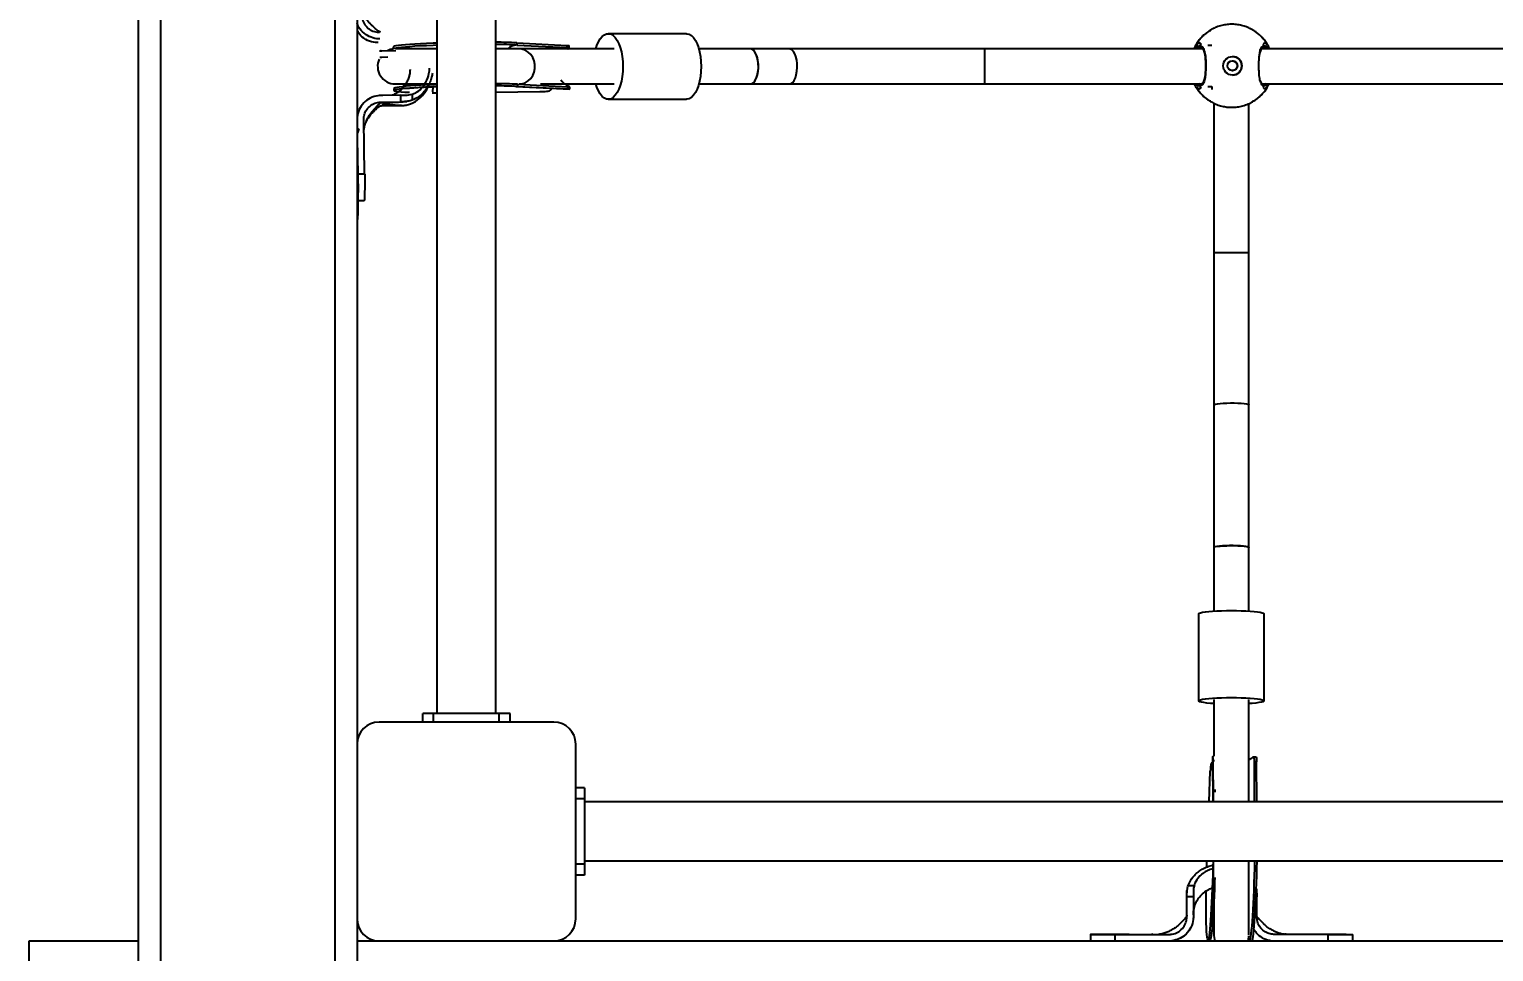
# Model space of a CAD drawing. Header units: millimetres. Extents: x -3365 to 2979, y -3775 to 2808.
# Drawn here: x -1121 to -451, y -1147 to -725 of the extents above; entities that cross this region are included whole.
import ezdxf

# ---------------------------------------------------------------- set-up
doc = ezdxf.new("R2010")
doc.units = ezdxf.units.MM
for name, color, linetype in [('DIKOM_ОБЪЕКТ', 7, 'Continuous'), ('DIKOM_РАЗМЕР_ЗОНА', 7, 'Continuous'), ('DIKOM_РАЗМЕР_ОБЪЕКТА', 7, 'Continuous')]:
    doc.layers.add(name, color=color, linetype=linetype)
doc.styles.add('style1', font='arial.ttf', dxfattribs={"width": 0.8})
doc.dimstyles.new('1-50', dxfattribs={"dimtxt": 300, "dimasz": 200, "dimexe": 100, "dimexo": 0, "dimgap": 100, "dimtad": 1, "dimdec": 0, "dimtxsty": 'style1', "dimcen": 0, "dimclrd": 7, "dimclre": 7, "dimadec": 1, "dimazin": 2, "dimtfac": 1, "dimtdec": 0, "dimtmove": 0, "dimatfit": 3, "dimfxl": 0, "dimlwd": 25, "dimlwe": 18, "dimarcsym": 0})

# ---------------------------------------------------------------- blocks, each defined once
blk = doc.blocks.new('*D10')
at = {"layer": 'Defpoints', "color": 0, "transparency": 16777216}
for p in [(-921.14, 1308.33), (-1680.72, -1441.67), (325.78, -1441.67)]:
    blk.add_point(p, dxfattribs=at)
at = {"layer": 'DIKOM_РАЗМЕР_ОБЪЕКТА', "color": 7, "lineweight": 18, "transparency": 16777216}
for p, q in [((-921.14, 1308.33), (-1780.72, 1308.33)), ((325.78, -1441.67), (-1780.72, -1441.67))]:
    blk.add_line(p, q, dxfattribs=at)
at = {"layer": 'DIKOM_РАЗМЕР_ОБЪЕКТА', "color": 7, "lineweight": 25, "transparency": 16777216}
blk.add_line((-1680.72, 1108.33), (-1680.72, -1241.67), dxfattribs=at)
at = {"layer": 'DIKOM_РАЗМЕР_ОБЪЕКТА', "color": 7, "transparency": 16777216}
for points in [[(-1714.05, 1108.33), (-1647.38, 1108.33), (-1680.72, 1308.33)], [(-1714.05, -1241.67), (-1647.38, -1241.67), (-1680.72, -1441.67)]]:
    blk.add_solid(points, dxfattribs=at)
at = {"layer": 'DIKOM_РАЗМЕР_ОБЪЕКТА', "color": 0, "transparency": 16777216, "insert": (-1933.89, 16.54), "char_height": 300, "attachment_point": 5, "rotation": 90, "style": 'style1'}
blk.add_mtext('2750', dxfattribs=at)
blk = doc.blocks.new('*D11')
at = {"layer": 'Defpoints', "color": 0, "transparency": 16777216}
for p in [(-2621.14, -852.95), (2978.86, -852.95), (2978.86, -3675.5)]:
    blk.add_point(p, dxfattribs=at)
at = {"layer": 'DIKOM_РАЗМЕР_ЗОНА', "color": 7, "lineweight": 18, "transparency": 16777216}
for p, q in [((-2621.14, -852.95), (-2621.14, -3775.5)), ((2978.86, -852.95), (2978.86, -3775.5))]:
    blk.add_line(p, q, dxfattribs=at)
at = {"layer": 'DIKOM_РАЗМЕР_ЗОНА', "color": 7, "lineweight": 25, "transparency": 16777216}
blk.add_line((-2421.14, -3675.5), (2778.86, -3675.5), dxfattribs=at)
at = {"layer": 'DIKOM_РАЗМЕР_ЗОНА', "color": 7, "transparency": 16777216}
for points in [[(-2421.14, -3642.17), (-2421.14, -3708.83), (-2621.14, -3675.5)], [(2778.86, -3642.17), (2778.86, -3708.83), (2978.86, -3675.5)]]:
    blk.add_solid(points, dxfattribs=at)
at = {"layer": 'DIKOM_РАЗМЕР_ЗОНА', "color": 0, "transparency": 16777216, "insert": (368.05, -3422.33), "char_height": 300, "attachment_point": 5, "style": 'style1'}
blk.add_mtext('5600', dxfattribs=at)
blk = doc.blocks.new('*D12')
at = {"layer": 'Defpoints', "color": 0, "transparency": 16777216}
for p in [(-2915.08, 2808.33), (772.79, 2808.33), (178.86, -2941.67)]:
    blk.add_point(p, dxfattribs=at)
at = {"layer": 'DIKOM_РАЗМЕР_ЗОНА', "color": 7, "lineweight": 18, "transparency": 16777216}
for p, q in [((772.79, 2808.33), (-3015.08, 2808.33)), ((178.86, -2941.67), (-3015.08, -2941.67))]:
    blk.add_line(p, q, dxfattribs=at)
at = {"layer": 'DIKOM_РАЗМЕР_ЗОНА', "color": 7, "lineweight": 25, "transparency": 16777216}
blk.add_line((-2915.08, -2741.67), (-2915.08, 2608.33), dxfattribs=at)
at = {"layer": 'DIKOM_РАЗМЕР_ЗОНА', "color": 7, "transparency": 16777216}
for points in [[(-2948.41, 2608.33), (-2881.74, 2608.33), (-2915.08, 2808.33)], [(-2948.41, -2741.67), (-2881.74, -2741.67), (-2915.08, -2941.67)]]:
    blk.add_solid(points, dxfattribs=at)
at = {"layer": 'DIKOM_РАЗМЕР_ЗОНА', "color": 0, "transparency": 16777216, "insert": (-3168.25, 58.33), "char_height": 300, "attachment_point": 5, "rotation": 90, "style": 'style1'}
blk.add_mtext('5750', dxfattribs=at)

msp = doc.modelspace()

# ---------------------------------------------------------------- linework, layer by layer
at = {"layer": 'DIKOM_ОБЪЕКТ'}
for p, q in [((-1071.14, -1291.67), (-1071.14, 1308.33)), ((-1061.14, 1308.33), (-1061.14, -1291.67)), ((-981.14, -1291.67), (-981.14, 1308.33)), ((-971.14, -31.67), (-971.14, -1051.67)), ((-934.64, -45.67), (-934.64, -1037.67)), ((-907.64, -1037.67), (-907.64, -45.67)), ((-820.46, -726.7), (-856.24, -726.7)), ((-581.25, -725.39), (-580.57, -725.31)), ((-560.8, -725.39), (-560.75, -725.39)), ((-960.85, -734.56), (-959.86, -734.54)), ((-959.86, -734.54), (-953.38, -734.43)), ((-954.66, -732.75), (-954.64, -733.75)), ((-934.64, -733.7), (-953.61, -733.7)), ((-896.94, -733.7), (-907.64, -733.7)), ((-898.09, -730.88), (-898.08, -731.88)), ((-898.09, -730.88), (-875.1, -732.03)), ((-898.08, -731.88), (-875.08, -733.03)), ((-853.5, -733.7), (-896.94, -733.7)), ((-875.08, -733.03), (-875.1, -732.03)), ((-874.18, -733.2), (-874.2, -732.2)), ((-791.14, -733.7), (-814.79, -733.7)), ((-773.37, -733.7), (-791.14, -733.7)), ((-683.93, -733.7), (-773.37, -733.7)), ((-584.16, -733.7), (-683.93, -733.7)), ((-683.93, -749.7), (-683.93, -733.7)), ((-586.44, -732.38), (-585.52, -732.14)), ((-585.25, -732.92), (-585.13, -732.91)), ((-581.93, -731.89), (-580.08, -731.89)), ((-284.16, -733.7), (-557.42, -733.7)), ((-556.56, -732.92), (-556.48, -732.91)), ((-556.17, -732.14), (-555.31, -732.41)), ((-554.99, -731.2), (-554.92, -731.55)), ((-961.4, -739.3), (-961.54, -739.3)), ((-959.8, -737.54), (-960.8, -737.56)), ((-957.12, -737.49), (-959.8, -737.54)), ((-953.77, -749.7), (-934.64, -749.7)), ((-897.74, -749.85), (-897.73, -750.85)), ((-897.74, -749.85), (-874.75, -751)), ((-887.33, -749.7), (-853.5, -749.7)), ((-814.79, -749.7), (-791.14, -749.7)), ((-791.14, -749.7), (-773.37, -749.7)), ((-773.37, -749.7), (-683.93, -749.7)), ((-683.93, -749.7), (-584.7, -749.7)), ((-586.12, -749.56), (-585.32, -749.86)), ((-585.13, -749.87), (-585.31, -749.85)), ((-556.93, -749.7), (-284.7, -749.7)), ((-556.45, -749.83), (-555.38, -749.49)), ((-555.22, -750.29), (-556.17, -750.63)), ((-959.34, -754.98), (-960.34, -755)), ((-951.21, -754.85), (-959.34, -754.98)), ((-954.31, -751.72), (-954.29, -752.72)), ((-951.15, -757.84), (-951.21, -754.85)), ((-946.01, -754.4), (-945.97, -757.11)), ((-936.83, -753.73), (-934.64, -753.74)), ((-907.64, -753.46), (-887.61, -753.22)), ((-898.42, -750.85), (-873.89, -752.08)), ((-897.73, -750.85), (-898.42, -750.85)), ((-897.73, -750.85), (-874.73, -752)), ((-874.73, -752), (-874.75, -751)), ((-873.83, -752.08), (-873.85, -751.07)), ((-856.24, -756.7), (-820.46, -756.7)), ((-585, -754.19), (-584.74, -754.47)), ((-581.93, -750.89), (-580.08, -750.89)), ((-580.08, -750.89), (-580.08, -752.26)), ((-554.92, -751.23), (-554.99, -751.57)), ((-960.31, -759.73), (-960.03, -759.73)), ((-960.29, -758), (-959.29, -757.98)), ((-960.03, -759.73), (-951.89, -759.59)), ((-959.52, -758.82), (-959.51, -758.79)), ((-959.29, -757.98), (-951.15, -757.84)), ((-950.21, -757.8), (-948.36, -757.71)), ((-581.25, -757.39), (-580.57, -757.47)), ((-579.15, -758.53), (-579.15, -826.79)), ((-563.15, -826.79), (-563.15, -758.65)), ((-561.57, -757.47), (-560.75, -757.39)), ((-967.71, -790.8), (-968.14, -766.13)), ((-971.14, -774.69), (-970.7, -799.38)), ((-970.7, -790.85), (-967.71, -790.8)), ((-970.89, -803.02), (-967.89, -802.97)), ((-579.15, -826.79), (-579.15, -896.44)), ((-579.15, -826.79), (-563.15, -826.79)), ((-563.15, -896.44), (-563.15, -826.79)), ((-579.15, -896.44), (-579.15, -961.7)), ((-563.15, -961.7), (-563.15, -896.44)), ((-579.15, -961.7), (-579.15, -990.84)), ((-563.15, -990.84), (-563.15, -961.7)), ((-586.15, -992.1), (-586.15, -1031.91)), ((-556.15, -1031.91), (-556.15, -992.1)), ((-579.15, -1031.3), (-579.15, -1057.18)), ((-563.15, -1078.17), (-563.15, -1031.3)), ((-941.14, -1041.67), (-941.14, -1037.67)), ((-936.14, -1037.67), (-941.14, -1037.67)), ((-936.14, -1041.67), (-936.14, -1037.67)), ((-906.14, -1037.67), (-936.14, -1037.67)), ((-906.14, -1041.67), (-906.14, -1037.67)), ((-901.14, -1037.67), (-906.14, -1037.67)), ((-901.14, -1041.67), (-901.14, -1037.67)), ((-881.14, -1041.67), (-961.14, -1041.67)), ((-971.14, -1051.67), (-971.14, -1131.67)), ((-871.14, -1131.67), (-871.14, -1051.67)), ((-579.62, -1057.9), (-579.53, -1078.17)), ((-579.15, -1057.18), (-579.48, -1057.18)), ((-563.15, -1059.02), (-562.5, -1058.58)), ((-559.99, -1057.7), (-561.03, -1057.67)), ((-581.33, -1078.17), (-580.8, -1064.07)), ((-579.61, -1060.22), (-579.66, -1060.22)), ((-579.52, -1078.17), (-579.6, -1059.34)), ((-578.95, -1059.36), (-579.6, -1059.34)), ((-560.55, -1078.17), (-560.62, -1059.85)), ((-559.63, -1059.88), (-560.62, -1059.85)), ((-559.55, -1078.17), (-559.63, -1059.88)), ((-867.14, -1071.67), (-871.14, -1071.67)), ((-867.14, -1071.67), (-867.14, -1076.67)), ((-867.14, -1076.67), (-871.14, -1076.67)), ((-867.14, -1076.67), (-867.14, -1106.67)), ((124.86, -1078.17), (-867.14, -1078.17)), ((-578.54, -1073.69), (-578.54, -1072.42)), ((-867.14, -1105.17), (124.86, -1105.17)), ((-563.15, -1139.15), (-563.15, -1105.17)), ((-867.14, -1106.67), (-871.14, -1106.67)), ((-867.14, -1111.67), (-871.14, -1111.67)), ((-867.14, -1106.67), (-867.14, -1111.67)), ((-590.9, -1116.38), (-588.18, -1116.38)), ((-588.56, -1121.59), (-591.56, -1121.59)), ((-591.56, -1129.73), (-591.56, -1121.59)), ((-591.47, -1118.96), (-591.5, -1119.66)), ((-588.56, -1121.59), (-588.56, -1129.73)), ((-579.15, -1123.08), (-579.15, -1139.25)), ((-559.56, -1121.59), (-560.09, -1121.59)), ((-559.6, -1120.08), (-559.65, -1119.38)), ((-559.6, -1120.1), (-559.61, -1119.38)), ((-559.56, -1129.73), (-559.56, -1121.59)), ((-971.14, -1131.67), (-971.14, -1291.67)), ((-591.56, -1130.73), (-591.56, -1129.73)), ((-588.56, -1129.73), (-588.56, -1130.73)), ((-559.56, -1130.73), (-559.56, -1129.73)), ((-635.56, -1138.73), (-635.56, -1141.67)), ((-630.29, -1138.73), (-635.55, -1138.73)), ((-627.07, -1138.73), (-628.34, -1138.73)), ((-624.28, -1141.67), (-624.28, -1138.73)), ((-624.28, -1138.73), (-599.56, -1138.73)), ((-592.95, -1139.52), (-592.13, -1138.77)), ((-526.85, -1138.73), (-551.55, -1138.73)), ((-526.85, -1141.67), (-526.85, -1138.73)), ((-522.7, -1138.73), (-515.59, -1138.73)), ((-515.56, -1141.67), (-515.56, -1138.73)), ((-1121.14, -1151.67), (-1121.14, -1141.67)), ((-1121.14, -1141.67), (-1071.14, -1141.67)), ((-971.14, -1141.67), (-961.14, -1141.67)), ((-961.14, -1141.67), (-881.14, -1141.67)), ((-881.14, -1141.67), (138.86, -1141.67)), ((-594.59, -1140.48), (-592.83, -1139.43)), ((-581.91, -1141.24), (-580.91, -1141.27))]:
    msp.add_line(p, q, dxfattribs=at)
at = {"layer": 'DIKOM_ОБЪЕКТ', "flags": 128}
for points in [[(-861.91, -733.7), (-861.41, -732.16), (-860.7, -730.5), (-859.89, -729.11), (-858.98, -728.01), (-858.02, -727.24), (-857.01, -726.8), (-855.98, -726.71), (-854.96, -726.97), (-853.97, -727.58), (-853.03, -728.52), (-852.17, -729.77), (-851.41, -731.3), (-850.75, -733.07), (-850.23, -735.04), (-849.84, -737.17), (-849.61, -739.41), (-849.53, -741.7)], [(-820.46, -726.7), (-820.21, -726.71), (-819.18, -726.97), (-818.19, -727.58), (-817.26, -728.52), (-816.4, -729.77), (-815.63, -731.3), (-814.98, -733.07), (-814.45, -735.04), (-814.07, -737.17), (-813.83, -739.41), (-813.75, -741.7)], [(-934.64, -731), (-936.41, -731.07), (-939.37, -731.19), (-942.14, -731.33), (-944.69, -731.48), (-947.01, -731.64), (-949.06, -731.8), (-950.81, -731.97), (-952.26, -732.13), (-953.37, -732.3), (-954.15, -732.47), (-954.57, -732.64), (-954.66, -732.75)], [(-934.64, -732), (-936.4, -732.07), (-939.35, -732.19), (-942.12, -732.33), (-944.68, -732.48), (-946.99, -732.64), (-949.04, -732.8), (-950.8, -732.96), (-952.24, -733.13), (-953.36, -733.3), (-954.13, -733.47), (-954.55, -733.64), (-954.64, -733.75)], [(-896.94, -749.7), (-895.78, -749.6), (-894.29, -749.13), (-892.92, -748.32), (-891.75, -747.2), (-890.81, -745.82), (-890.16, -744.25), (-889.83, -742.57), (-889.83, -740.84), (-890.16, -739.15), (-890.81, -737.58), (-891.75, -736.2), (-892.92, -735.08), (-894.29, -734.27), (-895.78, -733.81), (-896.94, -733.7)], [(-791.14, -749.7), (-790.37, -749.51), (-789.64, -748.96), (-788.98, -748.07), (-788.42, -746.88), (-787.98, -745.45), (-787.7, -743.84), (-787.57, -742.13), (-787.61, -740.41), (-787.82, -738.74), (-788.18, -737.21), (-788.68, -735.89), (-789.3, -734.85), (-790, -734.12), (-790.76, -733.75), (-791.14, -733.7)], [(-791.14, -749.7), (-790.56, -749.6), (-789.82, -749.13), (-789.14, -748.32), (-788.55, -747.2), (-788.08, -745.82), (-787.75, -744.25), (-787.59, -742.57), (-787.59, -740.84), (-787.75, -739.15), (-788.08, -737.58), (-788.55, -736.2), (-789.14, -735.08), (-789.82, -734.27), (-790.56, -733.81), (-791.14, -733.7)], [(-773.37, -749.7), (-772.6, -749.51), (-771.87, -748.96), (-771.21, -748.07), (-770.65, -746.88), (-770.21, -745.45), (-769.93, -743.84), (-769.8, -742.13), (-769.84, -740.41), (-770.05, -738.74), (-770.41, -737.21), (-770.91, -735.89), (-771.53, -734.85), (-772.23, -734.12), (-772.99, -733.75), (-773.37, -733.7)], [(-849.53, -741.7), (-849.61, -743.99), (-849.84, -746.23), (-850.23, -748.36), (-850.75, -750.33), (-851.41, -752.1), (-852.17, -753.63), (-853.03, -754.88), (-853.97, -755.82), (-854.96, -756.43), (-855.98, -756.69), (-857.01, -756.6), (-858.02, -756.16), (-858.98, -755.39), (-859.89, -754.29), (-860.7, -752.9), (-861.41, -751.24), (-861.91, -749.7)], [(-813.75, -741.7), (-813.83, -743.99), (-814.07, -746.23), (-814.45, -748.36), (-814.98, -750.33), (-815.63, -752.1), (-816.4, -753.63), (-817.26, -754.88), (-818.19, -755.82), (-819.18, -756.43), (-820.21, -756.69), (-820.46, -756.7)], [(-934.64, -749.99), (-936.07, -750.04), (-939.02, -750.17), (-941.79, -750.31), (-944.34, -750.46), (-946.66, -750.61), (-948.71, -750.77), (-950.47, -750.94), (-951.91, -751.11), (-953.03, -751.28), (-953.8, -751.45), (-954.22, -751.61), (-954.31, -751.72)], [(-877.95, -747.77), (-877.36, -748.57), (-876.12, -749.77)], [(-934.64, -750.99), (-936.05, -751.04), (-939, -751.17), (-941.77, -751.31), (-944.33, -751.45), (-946.64, -751.61), (-948.69, -751.77), (-950.45, -751.94), (-951.89, -752.11), (-953.01, -752.28), (-953.78, -752.45), (-954.2, -752.61), (-954.27, -752.77), (-953.99, -752.92), (-953.35, -753.07), (-952.36, -753.2), (-951.04, -753.32), (-949.4, -753.43), (-947.47, -753.52), (-947.22, -753.53)], [(-898.42, -750.85), (-899.36, -750.74), (-899.65, -750.68)], [(-579.15, -896.44), (-578.96, -896.27), (-578.41, -896.11), (-577.52, -895.96), (-576.33, -895.83), (-574.9, -895.74), (-573.29, -895.67), (-571.58, -895.65), (-569.86, -895.65), (-568.19, -895.7), (-566.66, -895.78), (-565.34, -895.89), (-564.3, -896.03), (-563.57, -896.19), (-563.2, -896.35), (-563.15, -896.44)], [(-563.15, -961.7), (-563.26, -961.57), (-563.72, -961.41), (-564.53, -961.25), (-565.65, -961.12), (-567.03, -961.02), (-568.6, -960.95), (-570.29, -960.91), (-572.02, -960.91), (-573.71, -960.95), (-575.28, -961.02), (-576.65, -961.12), (-577.77, -961.25), (-578.58, -961.41), (-579.05, -961.57), (-579.15, -961.7)], [(-579.15, -961.7), (-578.96, -961.53), (-578.41, -961.37), (-577.52, -961.22), (-576.33, -961.09), (-574.9, -961), (-573.29, -960.93), (-571.58, -960.91), (-569.86, -960.91), (-568.19, -960.96), (-566.66, -961.04), (-565.34, -961.15), (-564.3, -961.29), (-563.57, -961.45), (-563.2, -961.61), (-563.15, -961.7)], [(-586.15, -992.1), (-586.14, -992.05), (-585.88, -991.82), (-585.27, -991.6), (-584.33, -991.39), (-583.08, -991.2), (-581.55, -991.03), (-579.78, -990.88), (-577.81, -990.77), (-575.68, -990.68), (-573.44, -990.63), (-571.15, -990.61)], [(-571.15, -990.61), (-568.86, -990.63), (-566.63, -990.68), (-564.5, -990.77), (-562.52, -990.88), (-560.75, -991.03), (-559.22, -991.2), (-557.97, -991.39), (-557.03, -991.6), (-556.43, -991.82), (-556.16, -992.05), (-556.15, -992.1)], [(-579.15, -1033.17), (-580.69, -1033.06), (-582.35, -1032.9), (-583.74, -1032.72), (-584.84, -1032.52), (-585.62, -1032.3), (-586.05, -1032.08), (-586.14, -1031.85), (-585.88, -1031.62), (-585.27, -1031.4), (-584.33, -1031.19), (-583.08, -1031), (-581.55, -1030.83), (-579.78, -1030.69), (-577.81, -1030.57), (-575.68, -1030.48), (-573.44, -1030.43), (-571.15, -1030.41)], [(-571.15, -1030.41), (-568.86, -1030.43), (-566.63, -1030.48), (-564.5, -1030.57), (-562.52, -1030.69), (-560.75, -1030.83), (-559.22, -1031), (-557.97, -1031.19), (-557.03, -1031.4), (-556.43, -1031.62), (-556.16, -1031.85), (-556.25, -1032.08), (-556.69, -1032.3), (-557.46, -1032.52), (-558.56, -1032.72), (-559.95, -1032.9), (-561.61, -1033.06), (-563.15, -1033.17)], [(-579.57, -1105.17), (-579.63, -1108.05), (-579.71, -1111.37), (-579.82, -1114.68), (-579.93, -1117.93), (-580.06, -1121.1), (-580.2, -1124.15), (-580.35, -1127.03), (-580.51, -1129.73), (-580.68, -1132.19), (-580.85, -1134.41), (-581.03, -1136.35), (-581.2, -1137.99), (-581.37, -1139.31), (-581.54, -1140.3), (-581.71, -1140.94), (-581.86, -1141.23), (-582.01, -1141.16), (-582.15, -1140.74), (-582.27, -1139.96), (-582.39, -1138.85), (-582.48, -1137.41), (-582.56, -1135.65), (-582.63, -1133.61), (-582.67, -1131.29), (-582.7, -1128.74), (-582.71, -1125.97), (-582.7, -1123.02), (-582.67, -1119.92), (-582.66, -1118.93)], [(-582.42, -1107.95), (-582.38, -1106.8), (-582.33, -1105.17)], [(-560.58, -1105.17), (-560.58, -1105.26), (-560.65, -1108.55), (-560.74, -1111.88), (-560.84, -1115.18), (-560.96, -1118.44), (-561.09, -1121.61), (-561.23, -1124.66), (-561.38, -1127.54), (-561.54, -1130.23), (-561.71, -1132.7), (-561.88, -1134.92), (-562.05, -1136.86), (-562.23, -1138.5), (-562.4, -1139.82), (-562.57, -1140.8), (-562.73, -1141.45), (-562.83, -1141.67)], [(-559.58, -1105.17), (-559.59, -1105.29), (-559.65, -1108.58), (-559.74, -1111.9), (-559.84, -1115.21), (-559.96, -1118.47), (-560.09, -1121.64), (-560.23, -1124.68), (-560.38, -1127.57), (-560.54, -1130.26), (-560.71, -1132.73), (-560.88, -1134.95), (-561.05, -1136.89), (-561.23, -1138.52), (-561.4, -1139.84), (-561.57, -1140.83), (-561.73, -1141.47), (-561.82, -1141.67)], [(-578.75, -1112.74), (-578.82, -1114.7), (-578.93, -1117.96), (-579.06, -1121.13), (-579.2, -1124.17), (-579.36, -1127.06), (-579.52, -1129.75), (-579.68, -1132.22), (-579.85, -1134.44), (-580.03, -1136.38), (-580.2, -1138.02), (-580.37, -1139.34), (-580.54, -1140.32), (-580.71, -1140.96), (-580.86, -1141.25), (-580.91, -1141.27)], [(-579.15, -1139.25), (-578.95, -1141.03), (-578.78, -1141.67)], [(-563.53, -1141.67), (-563.35, -1141.03), (-563.16, -1139.63)]]:
    msp.add_lwpolyline(points, dxfattribs=at)
at = {"layer": 'DIKOM_ОБЪЕКТ'}
for centre, radius in [((-570.64, -741.39), 4.25), ((-570.68, -741.39), 2.25)]:
    msp.add_circle(centre, radius, dxfattribs=at)
for centre, radius, start, end in [((-571, -741.39), 19, 122.65212, 147.35442), ((-571, -741.39), 19, 32.64487, 57.34859), ((-953.77, -741.7), 8, 96.21312, 115.81644), ((-909.4, -975.91), 245.3, 87.35761, 89.58924), ((-909.38, -976.82), 245.2, 87.35653, 89.59332), ((-897.64, -738.77), 6.91, 93.627, 132.78872), ((-570.91, -741.4), 18.7, 144.39459, 149.42577), ((-570.87, -741.37), 17.31, 144.96188, 147.79519), ((-570.73, -741.31), 17.2, 32.19596, 35.04697), ((-570.95, -741.4), 18.7, 30.5761, 35.60702), ((-953.77, -741.7), 8, 154.95948, 270), ((-570.64, -741.39), 4.25, 359.99571, 89.99786), ((-570.64, -741.39), 4.25, 270.00399, 0.00243), ((-909.58, -1014.09), 264.51, 87.43446, 89.57955), ((-909.57, -1015.31), 264.72, 87.43509, 89.58239), ((-570.93, -741.39), 18.68, 210.57129, 215.60721), ((-571, -741.39), 19, 212.64444, 237.34902), ((-570.86, -741.4), 17.33, 212.20618, 215.03675), ((-571, -741.39), 19, 302.65026, 327.35627), ((-570.75, -741.46), 17.22, 324.95444, 327.80263), ((-570.94, -741.39), 18.68, 324.39117, 329.42684), ((-961.14, -1051.67), 10, 90, 180), ((-881.14, -1051.67), 10, 0, 90), ((-961.14, -1131.67), 10, 180, 270), ((-881.14, -1131.67), 10, 270, 0), ((-560.64, -1140.57), 2.63, 181.91647, 204.70144)]:
    msp.add_arc(centre, radius, start, end, dxfattribs=at)
for points, knots in [([(-960.51, -725.98), (-960.7, -725.91), (-961.1, -725.78), (-961.95, -725.07), (-962.9, -724.22), (-964.03, -723.29), (-964.98, -722.36), (-965.95, -721.25), (-967.05, -719.81), (-967.96, -718.18), (-968.56, -716.67), (-968.83, -715.82), (-968.98, -715.28), (-969.03, -715.04), (-969.05, -714.94)], [0, 0, 0, 0, 0.042862, 0.08917, 0.227717, 0.32781, 0.424985, 0.532167, 0.650252, 0.817671, 0.90081, 0.941223, 0.975667, 1, 1, 1, 1]), ([(-960.8, -729.03), (-960.89, -729.04), (-961.31, -729.04), (-962.97, -728.95), (-965.77, -728.2), (-968.79, -726.01), (-970.67, -723.77), (-971.06, -722.26), (-971.14, -721.95)], [0, 0, 0, 0, 0.019063, 0.095389, 0.373318, 0.651245, 0.927948, 1, 1, 1, 1]), ([(-968.99, -718.18), (-968.98, -718.41), (-968.93, -719.53), (-968.37, -721.5), (-966.81, -723.75), (-964.6, -725.35), (-962.49, -726), (-961.22, -726.03), (-960.85, -726.04)], [0, 0, 0, 0, 0.054131, 0.268333, 0.48253, 0.697285, 0.911983, 1, 1, 1, 1]), ([(-561.18, -725.12), (-561.84, -724.76), (-563.17, -724.01), (-565.35, -723.2), (-567.64, -722.64), (-570.03, -722.36), (-572.47, -722.39), (-574.93, -722.74), (-577.36, -723.43), (-579.48, -724.31), (-580.71, -725.08), (-581.21, -725.39)], [0, 0, 0, 0, 0.107114, 0.217064, 0.328829, 0.44238, 0.55776, 0.675059, 0.794453, 0.91623, 1, 1, 1, 1]), ([(-961.54, -730.78), (-961.63, -730.78), (-962.05, -730.79), (-963.71, -730.7), (-966.47, -729.92), (-969.44, -727.98), (-970.62, -726.1), (-971.14, -725.27)], [0, 0, 0, 0, 0.021953, 0.109854, 0.429929, 0.750002, 1, 1, 1, 1]), ([(-581.3, -725.45), (-581.43, -725.52), (-582.21, -725.98), (-583.52, -727.05), (-585.16, -728.64), (-586.57, -730.43), (-587.65, -732.12), (-588.15, -733.25), (-588.35, -733.7)], [0, 0, 0, 0, 0.038964, 0.24813, 0.456367, 0.663078, 0.867029, 1, 1, 1, 1]), ([(-560.73, -725.43), (-560.87, -725.32), (-561.01, -725.21), (-561.17, -725.13), (-561.18, -725.12)], [0, 0, 0, 0, 0.963295, 1, 1, 1, 1]), ([(-554.97, -731.19), (-554.99, -731.16), (-555.35, -730.53), (-556.23, -729.39), (-557.66, -727.8), (-559.16, -726.46), (-560.25, -725.74), (-560.73, -725.43)], [0, 0, 0, 0, 0.012217, 0.264704, 0.52484, 0.791497, 1, 1, 1, 1]), ([(-960.11, -734.55), (-960.23, -734.56), (-960.36, -734.57), (-960.49, -734.51), (-960.51, -734.5)], [0, 0, 0, 0, 0.870704, 1, 1, 1, 1]), ([(-875.1, -732.03), (-874.81, -732.04), (-874.29, -732.07), (-874.26, -732.16), (-874.24, -732.2)], [0, 0, 0, 0, 0.554092, 1, 1, 1, 1]), ([(-874.77, -733.7), (-874.68, -733.63), (-874.33, -733.38), (-874.13, -733.21), (-874.24, -733.08), (-874.79, -733.05), (-875.08, -733.03)], [0, 0, 0, 0, 0.100104, 0.386812, 0.676673, 1, 1, 1, 1]), ([(-587.93, -733.7), (-587.5, -733.15), (-587.01, -732.51), (-586.51, -732.4), (-586.44, -732.38)], [0, 0, 0, 0, 0.858406, 1, 1, 1, 1]), ([(-585.23, -732.94), (-585.56, -732.94), (-586.09, -732.94), (-586.62, -733.5), (-586.81, -733.7)], [0, 0, 0, 0, 0.633439, 1, 1, 1, 1]), ([(-586.11, -730.51), (-586.02, -730.67), (-585.83, -730.98), (-585.31, -731.28), (-585.05, -731.43)], [0, 0, 0, 0, 0.49657, 1, 1, 1, 1]), ([(-585.05, -731.43), (-585.31, -731.28), (-585.83, -730.98), (-586.02, -730.67), (-586.11, -730.51)], [0, 0, 0, 0, 0.496485, 1, 1, 1, 1]), ([(-585.24, -732.87), (-585.24, -732.87), (-585.3, -732.86), (-585.41, -732.78), (-585.54, -732.64), (-585.6, -732.47), (-585.6, -732.31), (-585.56, -732.2), (-585.53, -732.15), (-585.52, -732.14)], [0, 0, 0, 0, 0.003697, 0.219112, 0.428684, 0.623632, 0.804801, 0.979467, 1, 1, 1, 1]), ([(-585.52, -732.14), (-585.55, -732.19), (-585.59, -732.28), (-585.6, -732.45), (-585.56, -732.6), (-585.46, -732.74), (-585.32, -732.84), (-585.18, -732.9), (-585.08, -732.9), (-585.05, -732.9)], [0, 0, 0, 0, 0.145303, 0.290766, 0.434623, 0.582093, 0.738542, 0.906192, 1, 1, 1, 1]), ([(-585.52, -732.14), (-585.14, -732.27), (-584.34, -732.55), (-583.51, -734.29), (-583.09, -736.55), (-582.88, -739.12), (-582.83, -741.88), (-582.95, -744.93), (-583.29, -747.57), (-583.93, -749.52), (-584.73, -750.46), (-585.32, -750.59), (-585.52, -750.63)], [0, 0, 0, 0, 0.111434, 0.22936, 0.339014, 0.410112, 0.516711, 0.623258, 0.729395, 0.834804, 0.941414, 1, 1, 1, 1]), ([(-585.04, -732.94), (-584.98, -732.95), (-584.78, -732.98), (-584.46, -733.24), (-584.06, -733.8), (-583.7, -734.64), (-583.42, -735.75), (-583.21, -737.08), (-583.08, -738.56), (-583.01, -739.87), (-583.01, -740.66), (-583.01, -740.92)], [0, 0, 0, 0, 0.056311, 0.183681, 0.303648, 0.431188, 0.558269, 0.683795, 0.812724, 0.940872, 1, 1, 1, 1]), ([(-557.8, -748.6), (-557.91, -748.34), (-558.24, -747.52), (-558.43, -745.55), (-558.57, -742.94), (-558.58, -740.17), (-558.48, -737.39), (-558.24, -736.03), (-558.15, -735.45)], [0, 0, 0, 0, 0.095458, 0.303919, 0.44056, 0.645592, 0.850387, 1, 1, 1, 1]), ([(-558.15, -735.45), (-558.12, -735.22), (-557.97, -734.17), (-557.44, -732.95), (-556.74, -732.24), (-556.28, -732.16), (-556.17, -732.14)], [0, 0, 0, 0, 0.102766, 0.487509, 0.879934, 1, 1, 1, 1]), ([(-558.04, -735.65), (-557.99, -735.42), (-557.88, -734.79), (-557.61, -734.01), (-557.26, -733.35), (-556.88, -733), (-556.67, -732.87), (-556.53, -732.9), (-556.52, -732.9)], [0, 0, 0, 0, 0.124989, 0.336787, 0.54921, 0.760545, 0.983633, 1, 1, 1, 1]), ([(-555.75, -730.51), (-555.82, -730.67), (-555.95, -730.98), (-556.42, -731.28), (-556.65, -731.43)], [0, 0, 0, 0, 0.496569, 1, 1, 1, 1]), ([(-555.75, -730.51), (-555.82, -730.67), (-555.95, -730.98), (-556.42, -731.28), (-556.65, -731.43)], [0, 0, 0, 0, 0.496569, 1, 1, 1, 1]), ([(-556.17, -732.14), (-556.15, -732.19), (-556.1, -732.28), (-556.1, -732.45), (-556.14, -732.6), (-556.23, -732.74), (-556.37, -732.84), (-556.52, -732.9), (-556.61, -732.9), (-556.65, -732.9)], [0, 0, 0, 0, 0.145303, 0.290767, 0.434624, 0.582093, 0.738543, 0.906192, 1, 1, 1, 1]), ([(-556.52, -732.88), (-556.5, -732.88), (-556.41, -732.87), (-556.28, -732.78), (-556.16, -732.64), (-556.1, -732.47), (-556.1, -732.31), (-556.14, -732.2), (-556.17, -732.15), (-556.17, -732.14)], [0, 0, 0, 0, 0.067215, 0.26892, 0.465106, 0.647623, 0.817238, 0.980776, 1, 1, 1, 1]), ([(-555.01, -733.7), (-555.17, -733.52), (-555.64, -732.95), (-556.12, -732.95), (-556.44, -732.96)], [0, 0, 0, 0, 0.319412, 1, 1, 1, 1]), ([(-555.31, -732.41), (-555.22, -732.43), (-554.78, -732.53), (-554.34, -733.18), (-553.99, -733.7)], [0, 0, 0, 0, 0.199298, 1, 1, 1, 1]), ([(-553.65, -733.7), (-553.77, -733.41), (-554.14, -732.54), (-554.64, -731.73), (-554.97, -731.19)], [0, 0, 0, 0, 0.33145, 1, 1, 1, 1]), ([(-946.95, -743.02), (-946.97, -743.52), (-947.01, -744.6), (-947.35, -746.27), (-947.95, -748.04), (-948.89, -749.82), (-950.11, -751.45), (-951.47, -752.78), (-952.8, -753.75), (-953.95, -754.4), (-954.8, -754.79), (-955.1, -754.9), (-955.15, -754.91)], [0, 0, 0, 0, 0.096669, 0.206067, 0.325935, 0.455399, 0.592361, 0.71711, 0.823633, 0.913126, 0.987301, 1, 1, 1, 1]), ([(-946.01, -754.4), (-945.44, -754.18), (-943.87, -753.6), (-941.59, -751.8), (-939.42, -748.81), (-938.35, -745.54), (-937.99, -743.32), (-938.03, -742.51), (-938.03, -742.49)], [0, 0, 0, 0, 0.121321, 0.331323, 0.564193, 0.841428, 0.996254, 1, 1, 1, 1]), ([(-583.01, -740.92), (-583, -741.21), (-582.99, -742.06), (-583.04, -743.45), (-583.14, -745.01), (-583.31, -746.43), (-583.56, -747.65), (-583.88, -748.62), (-584.27, -749.32), (-584.69, -749.73), (-584.96, -749.89), (-585.13, -749.87), (-585.15, -749.87)], [0, 0, 0, 0, 0.063289, 0.18036, 0.296846, 0.412181, 0.527057, 0.639979, 0.752368, 0.864577, 0.982618, 1, 1, 1, 1]), ([(-570.73, -739.15), (-570.52, -739.16), (-570.06, -739.19), (-569.41, -739.52), (-568.87, -740.04), (-568.54, -740.7), (-568.5, -741.17), (-568.48, -741.39)], [0, 0, 0, 0, 0.181221, 0.388197, 0.601219, 0.8186, 1, 1, 1, 1]), ([(-568.48, -741.39), (-568.5, -741.64), (-568.55, -742.13), (-568.92, -742.8), (-569.48, -743.31), (-570.12, -743.61), (-570.56, -743.61), (-570.73, -743.61)], [0, 0, 0, 0, 0.20972, 0.419268, 0.633151, 0.850572, 1, 1, 1, 1]), ([(-948.82, -749.7), (-948.89, -749.76), (-949.15, -749.97), (-949.61, -750.3), (-949.83, -750.47), (-949.79, -750.53), (-949.77, -750.55)], [0, 0, 0, 0, 0.08492, 0.294746, 0.73836, 1, 1, 1, 1]), ([(-946.69, -758.82), (-946.25, -758.64), (-944.57, -757.93), (-942.45, -756.35), (-940.53, -754.18), (-939.24, -752.15), (-938.46, -750.61), (-938.2, -749.7), (-938.18, -749.63)], [0, 0, 0, 0, 0.109854, 0.425799, 0.60374, 0.781765, 0.982303, 1, 1, 1, 1]), ([(-936.68, -744.71), (-936.8, -745.36), (-937.07, -746.87), (-937.87, -749.18), (-939.13, -751.59), (-940.84, -753.78), (-943.09, -755.8), (-944.95, -756.65), (-945.97, -757.11)], [0, 0, 0, 0, 0.119615, 0.28259, 0.44551, 0.619965, 0.794258, 1, 1, 1, 1]), ([(-873.86, -751.07), (-873.95, -751.04), (-874.13, -750.98), (-875, -750.57), (-875.74, -750.04), (-876.12, -749.77)], [0, 0, 0, 0, 0.337799, 0.658895, 1, 1, 1, 1]), ([(-588.07, -749.7), (-588.04, -749.78), (-587.74, -750.47), (-586.98, -751.7), (-586.1, -753), (-585.49, -753.65), (-585.35, -753.8)], [0, 0, 0, 0, 0.051904, 0.456627, 0.876788, 1, 1, 1, 1]), ([(-586.64, -750.24), (-586.76, -750.21), (-586.99, -750.17), (-587.21, -749.85), (-587.32, -749.7)], [0, 0, 0, 0, 0.526148, 1, 1, 1, 1]), ([(-585.52, -750.63), (-585.57, -750.64), (-585.92, -750.66), (-586.3, -750.44), (-586.64, -750.24)], [0, 0, 0, 0, 0.120946, 1, 1, 1, 1]), ([(-585.52, -750.63), (-585.55, -750.59), (-585.59, -750.49), (-585.6, -750.33), (-585.56, -750.17), (-585.46, -750.04), (-585.32, -749.93), (-585.18, -749.88), (-585.08, -749.87), (-585.05, -749.87)], [0, 0, 0, 0, 0.145328, 0.290763, 0.434621, 0.582112, 0.738545, 0.906195, 1, 1, 1, 1]), ([(-585.19, -749.9), (-585.2, -749.9), (-585.29, -749.91), (-585.41, -749.99), (-585.54, -750.13), (-585.6, -750.3), (-585.6, -750.47), (-585.56, -750.58), (-585.53, -750.63), (-585.52, -750.63)], [0, 0, 0, 0, 0.057029, 0.260896, 0.459272, 0.643784, 0.815222, 0.980566, 1, 1, 1, 1]), ([(-556.17, -750.63), (-556.23, -750.63), (-556.69, -750.56), (-557.34, -750.14), (-557.68, -749), (-557.8, -748.6)], [0, 0, 0, 0, 0.078534, 0.679045, 1, 1, 1, 1]), ([(-556.68, -749.82), (-556.74, -749.81), (-556.91, -749.77), (-557.22, -749.46), (-557.53, -748.97), (-557.68, -748.5), (-557.74, -748.32)], [0, 0, 0, 0, 0.180994, 0.503841, 0.809032, 1, 1, 1, 1]), ([(-556.65, -749.87), (-556.63, -749.88), (-556.57, -749.89), (-556.5, -749.85), (-556.45, -749.83)], [0, 0, 0, 0, 0.218325, 1, 1, 1, 1]), ([(-556.65, -749.87), (-556.58, -749.88), (-556.45, -749.89), (-556.28, -749.99), (-556.16, -750.13), (-556.1, -750.3), (-556.1, -750.47), (-556.14, -750.58), (-556.17, -750.63), (-556.17, -750.63)], [0, 0, 0, 0, 0.177656, 0.355465, 0.528442, 0.689348, 0.838852, 0.983052, 1, 1, 1, 1]), ([(-556.17, -750.63), (-556.15, -750.59), (-556.1, -750.49), (-556.1, -750.33), (-556.14, -750.17), (-556.23, -750.04), (-556.37, -749.93), (-556.52, -749.88), (-556.61, -749.87), (-556.65, -749.87)], [0, 0, 0, 0, 0.145328, 0.290764, 0.434622, 0.582113, 0.738546, 0.906195, 1, 1, 1, 1]), ([(-554.51, -749.7), (-554.64, -749.89), (-554.88, -750.23), (-555.11, -750.27), (-555.22, -750.29)], [0, 0, 0, 0, 0.574344, 1, 1, 1, 1]), ([(-554.99, -751.57), (-554.74, -751.19), (-554.34, -750.59), (-554.05, -749.94), (-553.95, -749.7)], [0, 0, 0, 0, 0.63949, 1, 1, 1, 1]), ([(-960.34, -755), (-960.43, -755), (-960.85, -755.01), (-962.5, -755.16), (-965.23, -756), (-968.25, -758.25), (-970.35, -761.36), (-971.11, -764.17), (-971.14, -765.79), (-971.14, -766.17)], [0, 0, 0, 0, 0.01481, 0.074108, 0.288781, 0.503462, 0.718041, 0.933086, 1, 1, 1, 1]), ([(-951.21, -754.85), (-951.12, -754.85), (-950.7, -754.84), (-949.93, -754.82), (-948.27, -754.84), (-946.98, -754.58), (-946.01, -754.4)], [0, 0, 0, 0, 0.048446, 0.242258, 0.436071, 1, 1, 1, 1]), ([(-949.36, -751.52), (-949.36, -751.56), (-949.36, -751.68), (-948.55, -751.65), (-946.97, -751.55), (-944.65, -751.37), (-942.01, -751.2), (-939.07, -751.05), (-936.59, -750.94), (-935.06, -750.88), (-934.64, -750.87)], [0, 0, 0, 0, 0.071347, 0.211829, 0.357662, 0.50761, 0.656135, 0.802447, 0.946498, 1, 1, 1, 1]), ([(-936.55, -750.94), (-936.54, -751.26), (-936.51, -752.03), (-936.62, -752.79), (-936.68, -753.23)], [0, 0, 0, 0, 0.415851, 1, 1, 1, 1]), ([(-887.61, -753.22), (-887.05, -753.21), (-885.92, -753.2), (-884.33, -753.1), (-883.07, -752.83), (-882.29, -752.35), (-882.11, -751.87), (-882.02, -751.65)], [0, 0, 0, 0, 0.211764, 0.423586, 0.633081, 0.834053, 1, 1, 1, 1]), ([(-874.75, -751), (-874.45, -751.03), (-873.99, -751.06), (-873.95, -751.07), (-873.94, -751.07)], [0, 0, 0, 0, 0.633378, 1, 1, 1, 1]), ([(-873.86, -752.08), (-873.88, -752.07), (-873.93, -752.06), (-874.45, -752.02), (-874.73, -752)], [0, 0, 0, 0, 0.456565, 1, 1, 1, 1]), ([(-585.05, -751.35), (-585.31, -751.5), (-585.83, -751.8), (-586.02, -752.11), (-586.11, -752.26)], [0, 0, 0, 0, 0.496485, 1, 1, 1, 1]), ([(-586.11, -752.26), (-586.02, -752.11), (-585.83, -751.8), (-585.31, -751.5), (-585.05, -751.35)], [0, 0, 0, 0, 0.49657, 1, 1, 1, 1]), ([(-584.74, -754.47), (-584.61, -754.63), (-583.98, -755.33), (-582.81, -756.33), (-581.71, -757.06), (-581.21, -757.39)], [0, 0, 0, 0, 0.13431, 0.610923, 1, 1, 1, 1]), ([(-560.73, -757.34), (-560.59, -757.27), (-559.8, -756.8), (-558.74, -755.97), (-557.92, -755.13), (-557.63, -754.84)], [0, 0, 0, 0, 0.116098, 0.69255, 1, 1, 1, 1]), ([(-557.63, -754.84), (-557.37, -754.59), (-556.57, -753.82), (-555.68, -752.72), (-555.14, -751.82), (-554.99, -751.57)], [0, 0, 0, 0, 0.252595, 0.792669, 1, 1, 1, 1]), ([(-556.65, -751.35), (-556.42, -751.5), (-555.95, -751.8), (-555.82, -752.11), (-555.75, -752.26)], [0, 0, 0, 0, 0.496485, 1, 1, 1, 1]), ([(-556.65, -751.35), (-556.42, -751.5), (-555.95, -751.8), (-555.82, -752.11), (-555.75, -752.26)], [0, 0, 0, 0, 0.496485, 1, 1, 1, 1]), ([(-968.14, -766.13), (-968.14, -766.04), (-968.15, -765.58), (-968.04, -764.37), (-967.46, -762.43), (-965.99, -760.3), (-963.78, -758.7), (-961.75, -758.07), (-960.57, -758.01), (-960.29, -758)], [0, 0, 0, 0, 0.022084, 0.110619, 0.289017, 0.502892, 0.717714, 0.931832, 1, 1, 1, 1]), ([(-968.06, -770.69), (-968.02, -770.41), (-967.89, -769.53), (-967.48, -768), (-966.65, -765.81), (-965.23, -763.5), (-963.9, -761.78), (-962.62, -760.51), (-961.81, -759.58), (-961.1, -758.87), (-960.6, -758.42), (-960.43, -758.29), (-960.29, -758.21), (-960.19, -758.16), (-960.13, -758.13), (-960.1, -758.12), (-960.07, -758.11), (-960.07, -758.11), (-960.08, -758.11)], [0, 0, 0, 0, 0.057579, 0.185268, 0.346994, 0.50387, 0.684727, 0.767443, 0.847676, 0.943069, 0.957119, 0.968393, 0.978446, 0.982862, 0.986573, 0.990178, 0.994222, 1, 1, 1, 1]), ([(-966.86, -766.56), (-966.68, -766.24), (-966.36, -765.69), (-965.66, -764.64), (-964.93, -763.69), (-964.04, -762.7), (-963.05, -761.81), (-962.4, -761.11), (-961.93, -760.67), (-961.52, -760.31), (-961.11, -759.93), (-960.77, -759.82), (-960.66, -759.78)], [0, 0, 0, 0, 0.14935, 0.260375, 0.384529, 0.53664, 0.680978, 0.801877, 0.846786, 0.894962, 0.96625, 1, 1, 1, 1]), ([(-960.66, -759.78), (-960.64, -759.78), (-960.52, -759.73), (-960.41, -759.73), (-960.31, -759.73)], [0, 0, 0, 0, 0.122866, 1, 1, 1, 1]), ([(-950.79, -759.57), (-950.91, -759.57), (-952.13, -759.52), (-954.65, -759.44), (-956.47, -759.33), (-957.24, -759.27), (-957.28, -759.27), (-957.32, -759.26), (-957.35, -759.26), (-957.39, -759.26), (-957.43, -759.25), (-957.47, -759.25), (-957.52, -759.25), (-957.56, -759.24), (-957.6, -759.24), (-957.64, -759.24), (-957.69, -759.23), (-957.73, -759.23), (-957.77, -759.22), (-957.82, -759.22), (-957.86, -759.22), (-957.91, -759.21), (-957.96, -759.21), (-958, -759.2), (-958.05, -759.2), (-958.15, -759.19), (-958.47, -759.15), (-959.08, -759.08), (-959.61, -758.95), (-959.55, -758.85), (-959.53, -758.8)], [0, 0, 0, 0, 0.025966, 0.268123, 0.493526, 0.497243, 0.50104, 0.504921, 0.508887, 0.512939, 0.51708, 0.521312, 0.525637, 0.530058, 0.534576, 0.539196, 0.543918, 0.548747, 0.553685, 0.558736, 0.563903, 0.56919, 0.574601, 0.58014, 0.585813, 0.591623, 0.614865, 0.707934, 0.858527, 1, 1, 1, 1]), ([(-959.53, -758.8), (-959.4, -758.75), (-959.26, -758.69), (-958.9, -758.62), (-958.61, -758.57), (-958.2, -758.51), (-957.84, -758.46), (-957.74, -758.45), (-957.68, -758.44), (-957.63, -758.44), (-957.58, -758.43), (-957.53, -758.43), (-957.48, -758.42), (-957.43, -758.41), (-957.38, -758.41), (-957.33, -758.4), (-957.29, -758.4), (-957.24, -758.39), (-957.2, -758.39), (-957.15, -758.38), (-957.11, -758.38), (-957.06, -758.37), (-957.02, -758.37), (-956.98, -758.36), (-956.93, -758.36), (-956.89, -758.36), (-956.85, -758.35), (-956.02, -758.26), (-954.08, -758.09), (-951.46, -757.93), (-950.18, -757.83), (-950.05, -757.83)], [0, 0, 0, 0, 0.157079, 0.164979, 0.213615, 0.316998, 0.342815, 0.349269, 0.35557, 0.361723, 0.367734, 0.373607, 0.379346, 0.384957, 0.390442, 0.395806, 0.401052, 0.406183, 0.411203, 0.416113, 0.420918, 0.425619, 0.430219, 0.43472, 0.439125, 0.443436, 0.447654, 0.451783, 0.702164, 0.971157, 1, 1, 1, 1]), ([(-951.89, -759.59), (-951.8, -759.59), (-951.44, -759.58), (-951.08, -759.58), (-950.81, -759.57)], [0, 0, 0, 0, 0.256328, 1, 1, 1, 1]), ([(-950.07, -757.83), (-950.17, -757.83), (-950.53, -757.83), (-950.88, -757.84), (-951.15, -757.84)], [0, 0, 0, 0, 0.256331, 1, 1, 1, 1]), ([(-950.81, -759.57), (-950.11, -759.54), (-948.7, -759.46), (-947.37, -759.03), (-946.69, -758.82)], [0, 0, 0, 0, 0.492163, 1, 1, 1, 1]), ([(-945.97, -757.11), (-946.62, -757.31), (-947.95, -757.72), (-949.35, -757.79), (-950.07, -757.83)], [0, 0, 0, 0, 0.491615, 1, 1, 1, 1]), ([(-580.82, -757.65), (-580.16, -758.02), (-578.83, -758.76), (-576.65, -759.57), (-574.36, -760.14), (-571.97, -760.41), (-569.53, -760.38), (-567.07, -760.03), (-564.64, -759.35), (-562.5, -758.45), (-561.25, -757.67), (-560.73, -757.34)], [0, 0, 0, 0, 0.10672, 0.216265, 0.327615, 0.44075, 0.555701, 0.672567, 0.79152, 0.912849, 1, 1, 1, 1]), ([(-970.25, -770.3), (-970.55, -770.89), (-970.94, -771.66), (-971.1, -772.51), (-971.14, -772.71)], [0, 0, 0, 0, 0.763469, 1, 1, 1, 1]), ([(-967.71, -790.8), (-967.7, -790.89), (-967.7, -791.31), (-967.69, -793.07), (-967.68, -795.57), (-967.7, -798.24), (-967.72, -800.2), (-967.76, -801.71), (-967.81, -802.62), (-967.86, -803.02), (-967.89, -802.94), (-967.9, -802.92)], [0, 0, 0, 0, 0.011863, 0.059335, 0.250338, 0.392716, 0.539222, 0.6816, 0.828106, 0.970483, 1, 1, 1, 1]), ([(-971.14, -808.97), (-971.14, -809.13), (-971.1, -809.87), (-971.03, -810.73), (-970.95, -811.47), (-970.87, -811.62), (-970.81, -811.2), (-970.76, -810.22), (-970.72, -808.72), (-970.69, -806.71), (-970.68, -804.42), (-970.69, -801.95), (-970.7, -800.24), (-970.7, -799.38)], [0, 0, 0, 0, 0.02537, 0.124592, 0.226692, 0.325915, 0.428015, 0.527238, 0.629338, 0.728561, 0.830661, 0.914476, 1, 1, 1, 1]), ([(-579.6, -1059.34), (-579.6, -1058.92), (-579.61, -1058.06), (-579.64, -1057.3), (-579.53, -1057.23), (-579.48, -1057.2)], [0, 0, 0, 0, 0.346211, 0.692518, 1, 1, 1, 1]), ([(-560.62, -1059.85), (-560.63, -1059.42), (-560.64, -1058.56), (-560.72, -1057.81), (-561.01, -1057.59), (-561.57, -1057.87), (-562.18, -1058.33), (-562.5, -1058.58)], [0, 0, 0, 0, 0.20318, 0.406428, 0.606936, 0.79753, 1, 1, 1, 1]), ([(-559.99, -1057.7), (-559.99, -1057.7), (-559.83, -1057.62), (-559.74, -1057.92), (-559.63, -1058.61), (-559.63, -1059.45), (-559.63, -1059.88)], [0, 0, 0, 0, 0.00586, 0.331138, 0.660362, 1, 1, 1, 1]), ([(-579.66, -1060.27), (-579.74, -1060.25), (-580.09, -1060.18), (-580.4, -1060.56), (-580.65, -1061.42), (-580.74, -1062.64), (-580.78, -1063.61), (-580.8, -1064.07)], [0, 0, 0, 0, 0.079848, 0.322964, 0.553382, 0.788718, 1, 1, 1, 1]), ([(-579.41, -1105.17), (-579.42, -1105.54), (-579.44, -1106.93), (-579.49, -1109.37), (-579.58, -1113.32), (-579.72, -1117.94), (-579.89, -1122.84), (-580.05, -1126.9), (-580.18, -1130.09), (-580.27, -1132.47), (-580.3, -1134.07), (-580.31, -1135.09), (-580.2, -1135.27), (-580.14, -1135.35)], [0, 0, 0, 0, 0.027732, 0.10353, 0.176868, 0.315903, 0.444959, 0.563983, 0.672972, 0.771981, 0.861122, 0.940569, 1, 1, 1, 1]), ([(-590.9, -1116.38), (-590.73, -1115.95), (-590.07, -1114.26), (-588.54, -1112.11), (-586.41, -1110.17), (-584.42, -1108.82), (-582.15, -1107.78), (-580.44, -1107.17), (-579.51, -1107.04), (-579.45, -1107.03)], [0, 0, 0, 0, 0.091613, 0.355091, 0.503483, 0.651944, 0.819183, 0.986471, 1, 1, 1, 1]), ([(-579.48, -1108.65), (-579.53, -1108.66), (-580.42, -1108.83), (-582.02, -1109.52), (-584.17, -1110.77), (-586.27, -1112.64), (-587.59, -1114.62), (-588.07, -1116.05), (-588.18, -1116.38)], [0, 0, 0, 0, 0.013355, 0.221636, 0.423558, 0.62524, 0.91207, 1, 1, 1, 1]), ([(-591.56, -1120.51), (-591.54, -1119.82), (-591.49, -1118.41), (-591.1, -1117.06), (-590.9, -1116.38)], [0, 0, 0, 0, 0.492153, 1, 1, 1, 1]), ([(-588.18, -1116.38), (-588.2, -1116.46), (-588.32, -1116.87), (-588.54, -1117.92), (-588.57, -1119.59), (-588.57, -1120.92), (-588.56, -1121.59)], [0, 0, 0, 0, 0.048367, 0.242134, 0.618945, 1, 1, 1, 1]), ([(-588.56, -1129.8), (-588.56, -1129.7), (-588.56, -1129.53), (-588.56, -1129.21), (-588.52, -1128.52), (-588.33, -1126.96), (-587.66, -1124.69), (-586.28, -1122.19), (-584.43, -1120.09), (-582.22, -1118.42), (-580.54, -1117.75), (-579.71, -1117.42)], [0, 0, 0, 0, 0.017849, 0.033092, 0.061203, 0.146264, 0.321234, 0.495404, 0.666893, 0.83542, 1, 1, 1, 1]), ([(-559.93, -1117.59), (-559.86, -1117.85), (-559.59, -1118.79), (-559.58, -1119.79), (-559.56, -1120.51)], [0, 0, 0, 0, 0.27696, 1, 1, 1, 1]), ([(-591.56, -1121.59), (-591.56, -1121.5), (-591.56, -1121.14), (-591.56, -1120.78), (-591.56, -1120.51)], [0, 0, 0, 0, 0.256327, 1, 1, 1, 1]), ([(-559.56, -1120.51), (-559.56, -1120.61), (-559.56, -1120.97), (-559.56, -1121.33), (-559.56, -1121.59)], [0, 0, 0, 0, 0.256333, 1, 1, 1, 1]), ([(-591.56, -1129.91), (-591.56, -1130), (-591.57, -1130.18), (-591.58, -1130.23), (-591.58, -1130.27), (-591.6, -1130.35), (-591.61, -1130.39), (-591.62, -1130.42), (-591.64, -1130.45), (-591.66, -1130.51), (-591.75, -1130.76), (-592.3, -1131.45), (-593.2, -1132.36), (-594.39, -1133.63), (-595.48, -1134.63), (-596.36, -1135.35), (-597.28, -1136), (-598.38, -1136.71), (-599.81, -1137.48), (-601.55, -1138.19), (-603.37, -1138.67), (-604.07, -1138.71), (-604.43, -1138.73)], [0, 0, 0, 0, 0.018189, 0.034394, 0.052853, 0.056715, 0.058316, 0.059782, 0.06126, 0.06295, 0.067437, 0.091969, 0.171062, 0.268636, 0.337573, 0.396369, 0.442787, 0.502188, 0.593499, 0.710964, 0.847913, 1, 1, 1, 1]), ([(-599.56, -1138.73), (-599.34, -1138.73), (-598.22, -1138.7), (-596.23, -1138.17), (-593.96, -1136.65), (-592.32, -1134.46), (-591.63, -1132.36), (-591.58, -1131.1), (-591.56, -1130.73)], [0, 0, 0, 0, 0.054127, 0.268331, 0.48253, 0.697284, 0.911982, 1, 1, 1, 1]), ([(-588.56, -1130.73), (-588.57, -1130.82), (-588.57, -1131.24), (-588.69, -1132.9), (-589.49, -1135.67), (-591.71, -1138.71), (-594.79, -1140.94), (-597.23, -1141.43), (-598.44, -1141.67)], [0, 0, 0, 0, 0.015848, 0.079303, 0.310363, 0.54142, 0.771462, 1, 1, 1, 1]), ([(-546.59, -1138.73), (-546.91, -1138.72), (-547.51, -1138.69), (-549.04, -1138.34), (-550.59, -1137.79), (-552.1, -1137.08), (-553.34, -1136.34), (-554.45, -1135.58), (-555.4, -1134.85), (-556.46, -1133.89), (-557.51, -1132.75), (-558.43, -1131.88), (-559.08, -1131.17), (-559.39, -1130.72), (-559.47, -1130.52), (-559.49, -1130.47), (-559.5, -1130.44), (-559.51, -1130.41), (-559.52, -1130.39), (-559.54, -1130.3), (-559.54, -1130.29), (-559.56, -1130.19), (-559.56, -1130.15), (-559.57, -1129.83), (-559.56, -1129.38), (-559.56, -1129.02), (-559.56, -1128.99)], [0, 0, 0, 0, 0.123501, 0.236935, 0.338255, 0.423565, 0.50584, 0.555174, 0.608286, 0.672831, 0.753514, 0.819964, 0.860357, 0.879464, 0.88284, 0.884168, 0.885328, 0.886419, 0.88754, 0.890108, 0.907333, 0.920555, 0.928247, 0.937349, 0.995225, 1, 1, 1, 1]), ([(-551.55, -1138.73), (-551.64, -1138.73), (-552.1, -1138.73), (-553.31, -1138.6), (-555.25, -1137.98), (-557.35, -1136.47), (-558.92, -1134.24), (-559.52, -1132.2), (-559.56, -1131.02), (-559.56, -1130.73)], [0, 0, 0, 0, 0.022082, 0.110619, 0.289015, 0.50289, 0.717714, 0.931832, 1, 1, 1, 1]), ([(-635.54, -1138.73), (-635.55, -1138.73), (-635.64, -1138.73), (-635.29, -1138.73), (-634.43, -1138.73), (-633, -1138.73), (-631.06, -1138.73), (-628.29, -1138.73), (-625.79, -1138.73), (-624.28, -1138.73)], [0, 0, 0, 0, 0.012296, 0.165143, 0.313683, 0.466531, 0.61507, 0.767918, 1, 1, 1, 1]), ([(-627.29, -1138.73), (-627.91, -1138.73), (-629.12, -1138.73), (-629.9, -1138.73), (-630.29, -1138.73)], [0, 0, 0, 0, 0.507946, 1, 1, 1, 1]), ([(-622.69, -1138.73), (-623.99, -1138.73), (-626.48, -1138.73), (-628.81, -1138.73), (-629.93, -1138.73)], [0, 0, 0, 0, 0.521841, 1, 1, 1, 1]), ([(-617.96, -1138.73), (-619.27, -1138.73), (-621.78, -1138.73), (-623.74, -1138.73), (-624.67, -1138.73)], [0, 0, 0, 0, 0.522533, 1, 1, 1, 1]), ([(-607.23, -1138.72), (-607.27, -1138.72), (-607.37, -1138.72), (-607.47, -1138.72), (-607.52, -1138.72)], [0, 0, 0, 0, 0.499644, 1, 1, 1, 1]), ([(-579.57, -1136.46), (-579.53, -1136.47), (-579.47, -1136.49), (-579.24, -1136.22), (-579.15, -1136.11)], [0, 0, 0, 0, 0.594367, 1, 1, 1, 1]), ([(-561, -1136.18), (-560.48, -1137.01), (-559.3, -1138.88), (-556.4, -1140.88), (-554.04, -1141.38), (-552.88, -1141.62)], [0, 0, 0, 0, 0.28775, 0.652064, 1, 1, 1, 1]), ([(-546.13, -1138.71), (-546.2, -1138.71), (-546.33, -1138.71), (-546.47, -1138.71), (-546.54, -1138.72)], [0, 0, 0, 0, 0.498422, 1, 1, 1, 1]), ([(-526.19, -1138.73), (-527.13, -1138.73), (-529.08, -1138.73), (-531.58, -1138.73), (-532.89, -1138.73)], [0, 0, 0, 0, 0.477549, 1, 1, 1, 1]), ([(-518.67, -1138.73), (-519.58, -1138.73), (-522.72, -1138.73), (-525.85, -1138.73), (-528.08, -1138.73)], [0, 0, 0, 0, 0.291652, 1, 1, 1, 1]), ([(-526.85, -1138.73), (-526.76, -1138.73), (-526.35, -1138.73), (-524.63, -1138.73), (-522.22, -1138.73), (-519.68, -1138.73), (-517.85, -1138.73), (-516.51, -1138.73), (-515.7, -1138.73), (-515.62, -1138.73), (-515.59, -1138.73)], [0, 0, 0, 0, 0.012375, 0.061893, 0.261123, 0.409636, 0.562454, 0.710964, 0.863782, 1, 1, 1, 1]), ([(-592.68, -1139.32), (-592.63, -1139.27), (-592.52, -1139.18), (-592.4, -1139.08), (-592.34, -1139.03)], [0, 0, 0, 0, 0.499813, 1, 1, 1, 1])]:
    msp.add_open_spline(points, degree=3, knots=knots, dxfattribs=at)

# ---------------------------------------------------------------- dimensions: what is measured, and where the dimension line sits
at = {"layer": 'DIKOM_РАЗМЕР_ЗОНА'}
dim = msp.add_linear_dim(base=(-2915.08, 2808.33), p1=(178.86, -2941.67), p2=(772.79, 2808.33), angle=90, dimstyle='1-50', dxfattribs=at)
dim.commit()
dim.dimension.update_dxf_attribs({"geometry": '*D12', "text_midpoint": (-2915.08, 58.33), "dimtype": 160})
dim = msp.add_linear_dim(base=(2978.86, -3675.5), p1=(-2621.14, -852.95), p2=(2978.86, -852.95), dimstyle='1-50', dxfattribs=at)
dim.commit()
dim.dimension.update_dxf_attribs({"geometry": '*D11', "text_midpoint": (368.05, -3675.5), "dimtype": 160})
at = {"layer": 'DIKOM_РАЗМЕР_ОБЪЕКТА'}
dim = msp.add_linear_dim(base=(-1680.72, -1441.67), p1=(-921.14, 1308.33), p2=(325.78, -1441.67), angle=90, dimstyle='1-50', dxfattribs=at)
dim.commit()
dim.dimension.update_dxf_attribs({"geometry": '*D10', "text_midpoint": (-1680.72, 16.54), "dimtype": 160})

doc.saveas('drawing.dxf')
